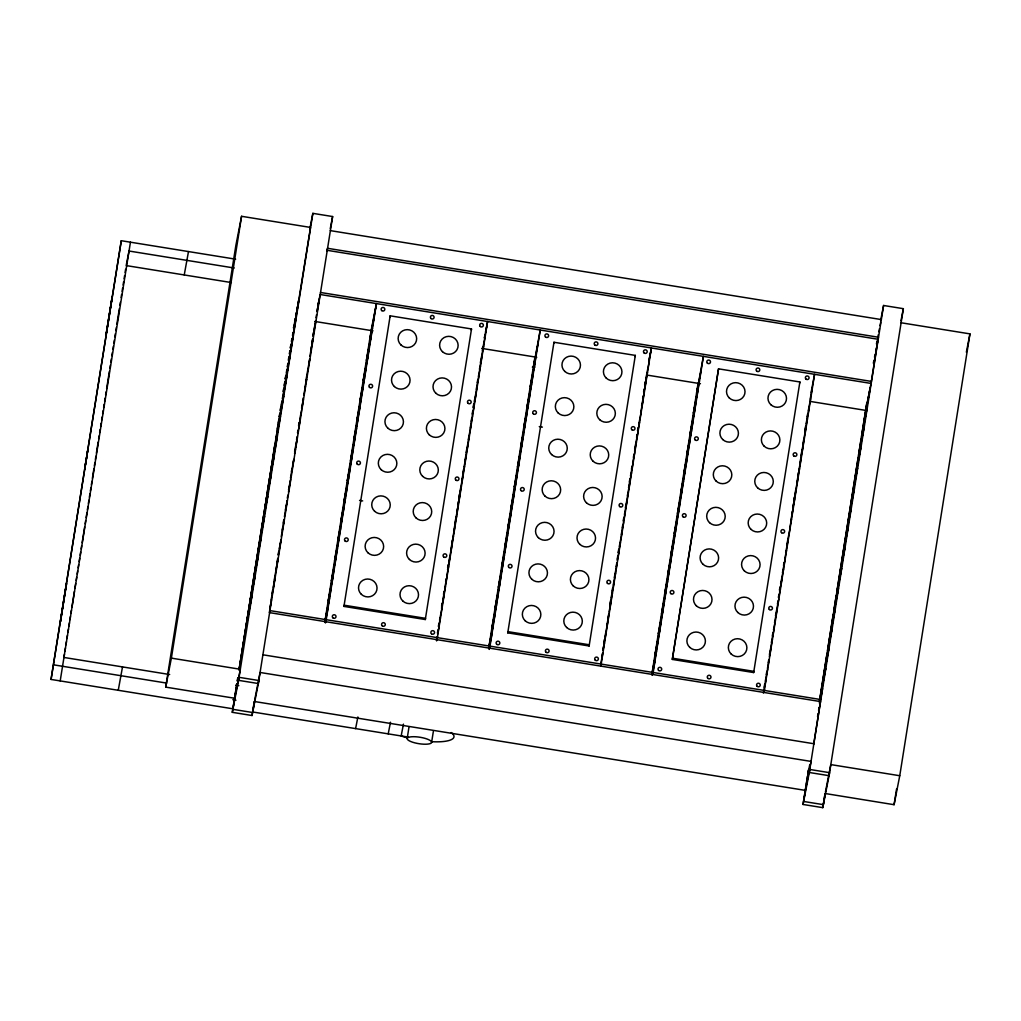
<?xml version="1.0" encoding="UTF-8"?>
<svg xmlns="http://www.w3.org/2000/svg" width="1021" height="1021" viewBox="0 0 1021 1021"><rect width="100%" height="100%" fill="white"/><g stroke="black" fill="none" stroke-linecap="round" stroke-linejoin="round"><path stroke-width="1.5" d="M60.481 621.61L64.591 595.332M86.338 459.603L87.678 450.746M111.302 302.42L112.131 296.817L106.031 334.824L111.2 303.046M232.992 708.816L51.05 679.437L121.282 240.714L235.647 259.181M51.05 679.437L121.282 240.714M63.953 657.345L64.451 654.206M64.948 651.066L65.446 647.927M65.944 644.787L66.442 641.635M66.939 638.495L67.45 635.356M67.948 632.216L68.445 629.076M68.943 625.924L69.441 622.784M69.939 619.645L70.436 616.505M70.934 613.366L71.432 610.213M71.942 607.074L74.431 591.363M74.929 588.224L75.682 583.514M76.179 580.375L76.677 577.222M77.175 574.083L77.673 570.943M78.17 567.804L78.668 564.664M79.179 561.512L79.676 558.372M80.174 555.233L80.672 552.093M81.17 548.953L81.667 545.801M82.165 542.662L84.666 526.951M85.164 523.811L85.662 520.672M86.16 517.532L86.913 512.81M87.41 509.67L87.908 506.531M88.406 503.391L88.904 500.252M89.401 497.099L89.899 493.96M90.41 490.82L90.907 487.681M91.405 484.541L91.903 481.401M92.401 478.249L93.894 468.83M94.391 465.691L94.902 462.539M95.4 459.399L95.897 456.259M96.395 453.12L98.144 442.119M98.641 438.979L99.139 435.839M99.637 432.687L100.135 429.547M100.632 426.408L101.13 423.268M101.641 420.129L102.138 416.989M102.636 413.837L103.134 410.697M103.632 407.558L104.129 404.418M104.627 401.279L105.125 398.126M105.622 394.987L106.133 391.847M106.631 388.707L109.375 371.427M109.872 368.287L110.37 365.135M110.868 361.996L111.366 358.856M111.863 355.716L112.361 352.577M112.872 349.424L113.369 346.285M113.867 343.145L114.365 340.006M114.863 336.866L115.36 333.714M115.858 330.574L116.356 327.435M116.853 324.295L119.355 308.584M119.853 305.445L120.35 302.293M121.103 297.583L121.601 294.444M122.099 291.304L122.597 288.164M123.094 285.012L123.592 281.873M124.103 278.733L124.6 275.593M125.098 272.454L125.596 269.302M130.446 242.194L60.201 680.918M122.507 666.904L118.257 690.285M188.489 251.562L184.239 274.943M165.696 687.12L171.375 658.137L240.331 669.278L234.639 698.249L165.696 687.12L235.889 245.27L241.569 216.299L310.512 227.428L239.131 669.087M171.375 658.137L241.569 216.299M232.29 712.326L239.156 677.344L258.913 680.535L252.047 715.517L232.29 712.326L236.795 684.019M237.293 680.867L237.791 677.727M239.042 669.853L262.525 522.012M263.022 518.859L263.52 515.72M264.031 512.568L264.528 509.428M265.026 506.276L265.524 503.136M266.022 499.984L266.519 496.844M267.03 493.692L269.518 477.968M270.016 474.816L270.527 471.676M271.024 468.524L271.522 465.385M272.02 462.232L274.764 444.939M277.265 429.203L277.763 426.063M278.274 422.911L278.771 419.771M279.269 416.619L279.767 413.479M280.264 410.327L280.762 407.188M283.264 391.451L283.761 388.312M284.259 385.159L284.77 382.02M285.267 378.868L285.765 375.728M236.885 684.096L232.877 709.327L252.646 712.518L254.395 701.504L805.365 790.382L811.044 761.411L260.087 672.469L254.701 699.908M237.383 681.007L237.893 677.804M239.131 670.006L266.609 496.972M267.106 493.832L270.616 471.817M271.114 468.677L271.612 465.525M272.109 462.947L276.602 434.065M277.099 430.939L278.861 419.912M279.358 416.785L279.856 413.62M280.354 410.493L280.852 407.328M281.234 405.567L281.86 401.036M283.353 391.63L283.851 388.452M284.412 385.517L284.859 382.16M285.344 379.046L285.854 375.868M286.352 372.754L286.85 369.576M287.386 366.858L287.858 363.285M288.343 360.183L288.854 356.993M289.351 353.891L289.849 350.701M290.347 347.561L291.011 344.026M291.444 341.256L291.891 338.487M293.971 325.367L293.525 328.137L295.311 319.062M294.635 321.207L295.069 318.437M275.9 444.429L277.227 436.107L272.773 458.786M282.051 405.707L283.596 396.008L282.996 399.032M285.676 382.888L283.761 393.213M286.122 380.118L286.786 375.958L282.332 398.637M289.083 361.447L289.747 357.299L289.071 360.439M292.274 341.397L292.708 338.627M295.235 322.738L295.899 318.578M298.196 304.079L298.643 301.31M312.86 213.351L238.569 680.356L258.326 683.534L332.629 216.541L312.86 213.351L309.886 228.551M252.047 715.517L254.306 701.363M271.509 599.697L269.365 612.421M273.143 589.347L274.687 579.647L273.207 587.203M284.029 520.876L281.222 536.752M287.207 500.826L284.412 516.703M290.615 479.398L288.484 492.122M295.669 447.606L296.983 439.298L294.61 451.397M298.63 428.948L300.174 419.248L298.694 426.804M301.82 408.898L303.352 399.198L301.578 408.272M305.445 386.078L303.811 394.897M305.879 383.309L306.542 379.148L304.756 388.222M315.655 321.768L313.077 336.266M327.077 250.298L878.034 339.253L871.015 383.424L320.058 294.482L317.148 311.673M324.844 621.917L371.134 330.536L376.43 303.582L325.878 621.725M343.949 606.41L390.162 315.821L471.511 328.953L425.298 619.543L343.949 606.41L344.192 605.211L425.54 618.343L425.298 619.543M407.175 738.489L408.923 727.488M437.052 639.669L487.591 321.526L485.537 332.004M431.602 742.433A12.367 3.267 9 0 0 413.824 736.703A12.367 3.267 9 0 0 412.739 742.254A12.367 3.267 9 0 0 431.602 742.433L433.351 731.432M488.663 648.361L534.94 356.98M489.697 648.169L540.237 330.025L533.485 366.807L537.927 344.128M507.756 632.854L553.969 342.265L635.317 355.397L589.117 645.987L507.756 632.854L507.999 631.654L589.347 644.787L589.117 645.987M600.859 666.113L651.398 347.97L648.756 361.447L650.632 352.373M651.819 674.702L698.109 383.322M652.853 674.511L703.392 356.367L696.641 393.149L701.095 370.47M672.316 659.426L718.529 368.836L799.877 381.969L753.664 672.558L672.316 659.426L718.529 368.836M764.014 692.455L814.567 374.311L811.121 392.319M803.017 804.459L809.883 769.489L829.639 772.68L822.773 807.649L803.017 804.459L805.76 787.165M806.258 784.013L807.509 776.151M808.007 773.012L808.517 769.86M819.506 700.648L826.997 653.466M827.508 650.326L833.251 614.144M833.749 611.005L836.25 595.269M836.748 592.129L857.985 458.429M858.482 455.277L860.984 439.553M861.482 436.414L866.727 403.372M808.67 769.579L803.604 801.459L823.36 804.65L825.108 793.649M819.353 702.371L866.816 403.525M813.699 744.232L820.476 701.58L269.518 612.626M883.586 305.483L809.283 772.489L829.052 775.679L903.355 308.674L883.586 305.483L880.613 320.683M822.773 807.649L825.032 793.496L894.077 804.701L899.756 775.73L969.95 333.88L901.007 322.751M894.077 804.701L896.566 788.978M86.006 460.548L84.666 469.405L87.666 450.759M64.693 594.669L66.582 583.553L60.507 621.559M295.669 315.412L296.256 312.388M296.856 309.363L297.443 306.338M298.043 303.314L298.63 300.302M295.899 316.051L296.498 313.026M297.085 310.001L297.685 306.976M292.478 335.462L293.078 332.438M293.665 329.413L295.745 318.833M290.347 348.187L290.934 345.162M291.534 342.137L292.121 339.112M292.721 336.088L293.308 333.076M294.201 328.532L294.788 325.508M289.594 354.006L290.181 350.982M290.781 347.957L291.368 344.932M291.968 341.907L292.555 338.883M287.463 366.73L288.05 363.706M288.637 360.681L291.61 345.557M285.51 378.587L288.484 363.463M284.272 386.78L288.42 365.607M281.388 405.311L281.975 402.287M282.575 399.262L283.162 396.237M279.141 418.687L282.409 402.057M277.61 428.386L281.758 407.226M276.257 437.218L280.405 416.058L274.419 448.436M271.229 468.486L275.683 445.807M269.595 478.836L274.036 456.157L268.051 488.536M266.404 498.886L270.859 476.207L264.86 508.586M263.227 518.936L267.668 496.257L261.682 528.636M260.036 538.986L264.49 516.307L258.492 548.685M256.845 559.036L261.299 536.357L255.314 568.735M253.667 579.086L258.109 556.407L252.123 588.785M250.477 599.136L254.931 576.457L248.945 608.835M247.299 619.185L251.74 596.506L245.755 628.885M330.242 228.691L332.629 216.541M326.873 251.332L327.473 248.282L878.43 337.236L877.23 343.337M318.003 304.96L318.59 301.974M316.906 311.048L317.505 308.023M318.093 304.998L319.279 298.949M315.961 317.722L316.548 314.698M312.834 335.628L313.421 332.604M314.021 329.579L315.795 320.517M311.89 342.303L312.477 339.278M310.831 349.629L311.431 346.604M312.018 343.579L312.911 339.049L309.886 356.316M308.84 363.629L309.72 359.098L305.815 380.897M302.624 400.947L303.224 397.922M298.553 425.527L299.14 422.503M299.74 419.478L301.514 410.416M297.507 432.853L298.094 429.828M296.549 439.528L297.149 436.503M297.736 433.478L298.336 430.466M294.559 453.528L295.439 448.998M291.432 471.447L292.019 468.422M292.619 465.397L293.806 459.348L290.475 478.122M288.535 489.978L290.321 480.904M287.297 498.171L287.884 495.147M285.357 510.028L287.131 500.954M283.225 522.752L283.812 519.727M282.166 530.078L282.766 527.053M283.353 524.028L284.246 519.498M278.095 554.658L278.682 551.634M279.282 548.622L281.056 539.547L278.337 555.296M277.15 561.346L277.738 558.321M276.091 568.671L276.691 565.647M277.278 562.622L277.878 559.597L274.253 579.877M272.02 593.252L272.62 590.227M271.076 599.927L272.849 590.853M270.016 607.253L270.616 604.228M375.664 307.985L369.666 340.363L374.12 317.684M372.474 328.035L366.488 360.413L370.929 337.734M369.283 348.084L363.297 380.463L367.751 357.784M366.105 368.134L360.119 400.513L364.561 377.834M362.914 388.184L356.929 420.563L361.383 397.884M359.737 408.234L353.738 440.613L358.192 417.934M356.546 428.284L350.56 460.662L355.002 437.983M353.368 448.334L347.37 480.712L351.824 458.033M350.177 468.384L344.192 500.762L348.633 478.083M347 488.434L341.001 520.812L345.455 498.133M343.809 508.484L337.823 540.862L342.265 518.183M340.618 528.533L334.633 560.912L339.087 538.233M337.44 548.571L331.442 580.949L335.896 558.283M334.25 568.62L328.264 600.999L332.718 578.333M331.072 588.67L325.074 621.049L329.528 598.383M325.214 622.338L327.881 608.72M325.457 622.963L326.337 618.432M389.92 317.021L390.162 315.821M355.602 728.598L357.886 716.972M388.21 733.869L390.494 722.23M471.268 330.153L471.511 328.953M403.461 724.144L401.151 735.962A33.604 8.857 9 0 0 407.392 737.851M484.362 338.002L484.949 335.003M484.452 338.028L486.826 325.929M482.32 350.752L485.281 335.628M480.38 362.608L483.635 345.979M479.423 369.283L482.103 355.678M477.19 382.658L477.79 379.633M478.377 376.609L480.457 366.029M476.245 389.333L478.913 375.728M473.119 407.239L473.706 404.214M474.306 401.202L477.266 386.078M472.174 413.926L472.761 410.901M473.348 407.877L475.722 395.778M471.115 421.239L471.715 418.227M472.302 415.202L474.089 406.128M470.171 427.927L472.544 415.828M468.231 439.783L470.898 426.178M466.099 452.507L469.354 435.878M465.04 459.833L467.707 446.228M462.909 472.557L463.508 469.532M464.096 466.508L466.176 455.928M461.862 479.883L464.529 466.278M458.837 497.138L459.424 494.113M460.024 491.101L462.985 475.977M457.778 504.463L458.378 501.439M458.965 498.414L461.339 486.328M456.834 511.151L457.434 508.126M458.021 505.101L459.807 496.027M454.894 523.007L458.161 506.378M453.949 529.682L456.617 516.077M451.716 543.057L452.303 540.032M452.903 537.008L454.677 527.934M450.759 549.732L453.426 536.127M447.632 567.638L448.232 564.613M448.819 561.588L451.793 546.477M447.581 569.782L450.248 556.177M445.641 581.638L446.228 578.613M446.828 575.589L448.602 566.527M443.497 594.362L444.097 591.338M444.684 588.313L447.058 576.227M441.557 606.232L442.157 603.207M442.744 600.182L445.424 586.577M441.506 608.363L443.88 596.277M438.379 626.281L438.966 623.257M439.566 620.232L442.233 606.627M437.435 632.956L438.022 629.931M438.609 626.907L440.396 617.833M436.375 640.282L436.975 637.257M437.562 634.232L439.043 626.677M436.618 640.907L437.511 636.377M536.28 354.478L530.295 386.857L534.749 364.178M533.102 374.528L527.104 406.907L531.558 384.228M529.912 394.578L523.926 426.957L528.38 404.278M526.734 414.628L520.736 447.007L525.19 424.328M523.543 434.678L517.558 467.056L521.999 444.377M520.365 454.728L514.367 487.106L518.821 464.427M517.175 474.778L511.189 507.156L515.631 484.477M513.984 494.828L507.999 527.206L512.453 504.527M510.806 514.878L504.821 547.256L509.262 524.577M507.616 534.927L501.63 567.306L506.084 544.627M504.438 554.977L498.439 587.356L502.894 564.677M501.247 575.027L495.262 607.406L499.703 584.727M498.069 595.077L492.071 627.456L496.525 604.777M494.879 615.127L488.893 647.505L493.334 624.826M489.021 648.782L491.701 635.177M489.263 649.407L490.157 644.876M553.739 343.464L553.969 342.265M635.088 356.597L635.317 355.397M644.647 384.751L645.234 381.726M645.834 378.702L649.088 362.072M643.587 392.077L644.187 389.052M644.774 386.027L647.454 372.423M642.643 398.752L643.243 395.727M643.83 392.715L645.91 382.122M641.596 406.077L644.264 392.472M640.652 412.752L642.72 402.172M637.525 430.671L638.112 427.646M638.712 424.621L641.073 412.522M636.568 437.345L637.168 434.321M637.755 431.296L639.542 422.222M634.628 449.202L637.895 432.572M633.39 457.395L633.977 454.371M634.577 451.346L636.351 442.272M631.45 469.252L632.037 466.227M632.637 463.202L634.705 452.622M629.306 481.976L629.906 478.951M630.493 475.926L633.173 462.322M628.553 487.796L631.527 472.672M627.315 495.976L629.983 482.371M625.375 507.845L628.336 492.722M623.244 520.57L623.831 517.545M624.431 514.52L626.792 502.421M622.185 527.895L622.784 524.871M623.372 521.846L625.158 512.772M621.24 534.57L623.614 522.471M618.113 552.476L618.7 549.451M619.3 546.426L621.968 532.822M617.169 559.151L617.756 556.126M618.356 553.101L620.423 542.521M616.11 566.476L616.71 563.452M617.297 560.427L618.79 552.872M614.272 577.695L617.246 562.571M612.038 591.057L612.638 588.032M613.225 585.02L615.599 572.921M609.907 603.781L610.494 600.769M611.094 597.744L614.055 582.621M610.035 605.07L612.409 592.971M607.903 617.794L608.503 614.77M609.09 611.745L610.877 602.671M606.857 625.107L609.231 613.021M603.832 642.375L604.419 639.35M605.019 636.325L607.686 622.721M602.786 649.701L603.373 646.676M603.973 643.651L606.04 633.071M601.828 656.375L602.428 653.351M603.015 650.326L604.509 642.771M600.782 663.701L602.862 653.121M600.718 665.845L601.318 662.82M699.449 380.82L693.45 413.199L697.905 390.52M696.258 400.87L690.273 433.249L694.714 410.57M693.08 420.92L687.082 453.298L691.536 430.62M689.89 440.97L683.904 473.348L688.345 450.669M686.712 461.02L680.713 493.398L685.168 470.719M683.521 481.07L677.536 513.448L681.977 490.769M680.331 501.12L674.345 533.498L678.799 510.819M677.153 521.169L671.154 553.548L675.608 530.869M673.962 541.219L667.976 573.598L672.431 550.919M670.784 561.269L664.786 593.648L669.24 570.969M667.594 581.319L661.608 613.698L666.049 591.019M664.416 601.369L658.417 633.747L662.871 611.069M661.225 621.419L655.24 653.797L659.681 631.118M658.035 641.469L652.049 673.847L656.503 651.168M652.189 675.123L654.857 661.519M652.725 674.243L653.312 671.218M799.634 383.169L799.877 381.969M753.664 672.558L753.906 671.359L672.558 658.226M810.176 398.994L812.257 388.414M807.049 416.913L807.649 413.888M808.236 410.863L810.61 398.764M804.918 429.637L805.505 426.612M806.105 423.587L809.066 408.464M805.058 430.913L807.42 418.814M802.914 443.637L805.888 428.514M800.975 455.494L804.242 438.864M800.03 462.168L802.697 448.564M797.797 475.544L798.384 472.519M798.984 469.494L801.051 458.914M796.839 482.218L799.52 468.613M793.713 500.124L794.312 497.099M794.9 494.087L797.873 478.964M792.768 506.812L793.368 503.787M793.955 500.762L796.329 488.663M791.722 514.137L792.309 511.113M792.909 508.088L794.683 499.014M790.765 520.812L793.138 508.713M789.718 528.138L791.505 519.064M786.693 545.393L789.96 528.763M785.647 552.718L788.314 539.114M783.515 565.443L784.102 562.418M784.702 559.393L786.476 550.332M782.456 572.768L785.123 559.163M779.431 590.023L780.031 587.011M780.618 583.986L783.592 568.863M778.385 597.349L778.985 594.324M779.572 591.312L781.946 579.213M777.44 604.036L778.028 601.012M778.627 597.987L780.401 588.913M775.501 615.893L778.755 599.263M774.543 622.568L777.223 608.963M772.31 635.943L772.91 632.918M773.497 629.893L775.284 620.819M771.365 642.617L774.033 629.013M769.426 654.474L772.387 639.363M768.175 662.667L768.775 659.643M769.362 656.618L770.842 649.062M766.235 674.524L766.835 671.499M767.422 668.474L769.209 659.413M764.104 687.248L764.691 684.223M765.291 681.211L767.664 669.112M763.351 693.068L766.018 679.463M763.887 692.187L764.474 689.162M876.452 343.962L877.052 340.912M877.652 337.862L878.251 334.811M878.851 331.761L879.451 328.711M880.038 325.661L880.638 322.61M873.338 363.208L873.925 360.222M874.512 357.222L875.099 354.223M875.686 351.237L876.337 347.906M871.015 383.424L865.731 410.391L810.636 401.495M865.808 410.506L870.249 387.827L864.264 420.205M862.617 430.556L867.071 407.877L861.086 440.255M859.44 450.606L863.881 427.927L857.895 460.305M856.249 470.655L860.703 447.977L854.705 480.355M853.071 490.705L857.512 468.026L851.527 500.405M849.88 510.755L854.335 488.076L848.336 520.455M846.69 530.805L851.144 508.126L845.158 540.505M843.512 550.855L847.953 528.176L841.968 560.555M840.321 570.905L844.775 548.226L838.79 580.604M837.143 590.955L841.585 568.276L835.599 600.654M833.953 611.005L838.407 588.326L832.409 620.704M830.775 631.055L835.216 608.376L829.231 640.754M827.584 651.104L832.038 628.426L826.04 660.804M824.406 671.154L828.848 648.475L822.862 680.854M821.216 691.204L825.67 668.525L819.672 700.904M819.518 703.686L822.479 688.575L819.748 704.324M818.561 710.374L819.161 707.349M817.54 716.551L818.127 713.551M818.714 710.565L819.301 707.566M819.889 704.567L820.476 701.58M808.173 772.718L809.666 765.086M900.969 320.824L903.355 308.674M825.427 792.054L830.813 764.601L899.756 775.73M966.364 352.181L969.95 333.88M330.281 230.618L881.238 319.56M234.243 268.013L129.042 251.026L126.183 265.575L231.384 282.562M320.454 292.465L871.411 381.42M314.762 321.436L373.01 330.842M481.695 348.391L536.727 357.273M646.918 375.064L700.444 383.705M539.279 426.599L542.406 427.11M359.545 500.405L362.672 500.915M269.914 610.609L820.871 699.564M262.895 654.793L813.852 743.735M64.463 657.537L169.665 674.524M235.685 685.18L238.825 685.678M53.909 664.888L166.691 683.1M232.826 699.717L235.966 700.227M253.425 712.109L408.464 737.136M451.244 732.542A33.604 8.857 9 0 1 432.33 741.731M532.349 367.139A72.58 19.144 9 0 1 534.978 367.113M670.797 593.584A1.851 1.787 11.1 0 0 673.86 592.716A1.851 1.787 11.1 0 0 671.499 590.572A1.851 1.787 11.1 0 0 670.797 593.584M682.998 516.766A1.851 1.787 11.1 0 0 686.061 515.899A1.851 1.787 11.1 0 0 683.713 513.754A1.851 1.787 11.1 0 0 682.998 516.766M695.199 439.962A1.851 1.787 11.1 0 0 698.262 439.081A1.851 1.787 11.1 0 0 695.914 436.937A1.851 1.787 11.1 0 0 695.199 439.962M707.4 363.144A1.851 1.787 11.1 0 0 710.463 362.264A1.851 1.787 11.1 0 0 708.115 360.119A1.851 1.787 11.1 0 0 707.4 363.144M756.676 371.095A1.851 1.787 11.1 0 0 759.752 370.215A1.851 1.787 11.1 0 0 757.391 368.083A1.851 1.787 11.1 0 0 756.676 371.095M769.349 609.499A1.851 1.787 11.1 0 0 772.412 608.618A1.851 1.787 11.1 0 0 770.064 606.487A1.851 1.787 11.1 0 0 769.349 609.499M781.55 532.681A1.851 1.787 11.1 0 0 784.613 531.801A1.851 1.787 11.1 0 0 782.265 529.669A1.851 1.787 11.1 0 0 781.55 532.681M793.751 455.864A1.851 1.787 11.1 0 0 796.827 454.996A1.851 1.787 11.1 0 0 794.466 452.852A1.851 1.787 11.1 0 0 793.751 455.864M805.952 379.046A1.851 1.787 11.1 0 0 809.028 378.178A1.851 1.787 11.1 0 0 806.667 376.034A1.851 1.787 11.1 0 0 805.952 379.046M707.872 678.365A1.851 1.787 11.1 0 0 710.935 677.485A1.851 1.787 11.1 0 0 708.574 675.34A1.851 1.787 11.1 0 0 707.872 678.365M757.148 686.316A1.851 1.787 11.1 0 0 760.211 685.436A1.851 1.787 11.1 0 0 757.863 683.304A1.851 1.787 11.1 0 0 757.148 686.316M658.596 670.401A1.851 1.787 11.1 0 0 661.659 669.534A1.851 1.787 11.1 0 0 659.298 667.389A1.851 1.787 11.1 0 0 658.596 670.401M496.717 644.277A1.851 1.787 11.1 0 0 499.78 643.396A1.851 1.787 11.1 0 0 497.418 641.252A1.851 1.787 11.1 0 0 496.717 644.277M595.269 660.179A1.851 1.787 11.1 0 0 598.332 659.311A1.851 1.787 11.1 0 0 595.983 657.167A1.851 1.787 11.1 0 0 595.269 660.179M545.993 652.228A1.851 1.787 11.1 0 0 549.056 651.347A1.851 1.787 11.1 0 0 546.694 649.216A1.851 1.787 11.1 0 0 545.993 652.228M644.072 352.921A1.851 1.787 11.1 0 0 647.148 352.041A1.851 1.787 11.1 0 0 644.787 349.897A1.851 1.787 11.1 0 0 644.072 352.921M631.871 429.726A1.851 1.787 11.1 0 0 634.934 428.858A1.851 1.787 11.1 0 0 632.586 426.714A1.851 1.787 11.1 0 0 631.871 429.726M619.67 506.544A1.851 1.787 11.1 0 0 622.733 505.676A1.851 1.787 11.1 0 0 620.385 503.532A1.851 1.787 11.1 0 0 619.67 506.544M607.469 583.361A1.851 1.787 11.1 0 0 610.532 582.493A1.851 1.787 11.1 0 0 608.184 580.349A1.851 1.787 11.1 0 0 607.469 583.361M594.796 344.958A1.851 1.787 11.1 0 0 597.872 344.077A1.851 1.787 11.1 0 0 595.511 341.946A1.851 1.787 11.1 0 0 594.796 344.958M545.52 337.007A1.851 1.787 11.1 0 0 548.583 336.126A1.851 1.787 11.1 0 0 546.235 333.982A1.851 1.787 11.1 0 0 545.52 337.007M533.319 413.824A1.851 1.787 11.1 0 0 536.382 412.943A1.851 1.787 11.1 0 0 534.034 410.799A1.851 1.787 11.1 0 0 533.319 413.824M521.118 490.642A1.851 1.787 11.1 0 0 524.181 489.761A1.851 1.787 11.1 0 0 521.833 487.617A1.851 1.787 11.1 0 0 521.118 490.642M508.917 567.459A1.851 1.787 11.1 0 0 511.98 566.578A1.851 1.787 11.1 0 0 509.619 564.434A1.851 1.787 11.1 0 0 508.917 567.459M332.897 617.82A1.851 1.787 11.1 0 0 335.96 616.952A1.851 1.787 11.1 0 0 333.612 614.808A1.851 1.787 11.1 0 0 332.897 617.82M431.449 633.735A1.851 1.787 11.1 0 0 434.525 632.854A1.851 1.787 11.1 0 0 432.164 630.723A1.851 1.787 11.1 0 0 431.449 633.735M382.173 625.784A1.851 1.787 11.1 0 0 385.236 624.903A1.851 1.787 11.1 0 0 382.888 622.759A1.851 1.787 11.1 0 0 382.173 625.784M480.266 326.465A1.851 1.787 11.1 0 0 483.329 325.597A1.851 1.787 11.1 0 0 480.98 323.453A1.851 1.787 11.1 0 0 480.266 326.465M468.065 403.282A1.851 1.787 11.1 0 0 471.128 402.414A1.851 1.787 11.1 0 0 468.779 400.27A1.851 1.787 11.1 0 0 468.065 403.282M455.864 480.1A1.851 1.787 11.1 0 0 458.927 479.232A1.851 1.787 11.1 0 0 456.578 477.088A1.851 1.787 11.1 0 0 455.864 480.1M443.663 556.917A1.851 1.787 11.1 0 0 446.726 556.049A1.851 1.787 11.1 0 0 444.365 553.905A1.851 1.787 11.1 0 0 443.663 556.917M430.99 318.514A1.851 1.787 11.1 0 0 434.053 317.633A1.851 1.787 11.1 0 0 431.704 315.502A1.851 1.787 11.1 0 0 430.99 318.514M381.714 310.563A1.851 1.787 11.1 0 0 384.777 309.682A1.851 1.787 11.1 0 0 382.428 307.538A1.851 1.787 11.1 0 0 381.714 310.563M369.513 387.38A1.851 1.787 11.1 0 0 372.576 386.5A1.851 1.787 11.1 0 0 370.215 384.355A1.851 1.787 11.1 0 0 369.513 387.38M357.312 464.198A1.851 1.787 11.1 0 0 360.375 463.317A1.851 1.787 11.1 0 0 358.014 461.173A1.851 1.787 11.1 0 0 357.312 464.198M345.098 541.015A1.851 1.787 11.1 0 0 348.174 540.135A1.851 1.787 11.1 0 0 345.813 537.99A1.851 1.787 11.1 0 0 345.098 541.015M737.8 612.485A9.278 8.947 11.1 0 0 753.217 608.376A9.278 8.947 11.1 0 0 741.654 597.476A9.278 8.947 11.1 0 0 737.8 612.485M744.411 570.93A9.278 8.947 11.1 0 0 759.815 566.821A9.278 8.947 11.1 0 0 748.253 555.909A9.278 8.947 11.1 0 0 744.411 570.93M731.202 654.053A9.278 8.947 11.1 0 0 746.619 649.943A9.278 8.947 11.1 0 0 735.043 639.031A9.278 8.947 11.1 0 0 731.202 654.053M751.009 529.363A9.278 8.947 11.1 0 0 766.426 525.253A9.278 8.947 11.1 0 0 754.851 514.354A9.278 8.947 11.1 0 0 751.009 529.363M757.608 487.808A9.278 8.947 11.1 0 0 773.025 483.699A9.278 8.947 11.1 0 0 761.462 472.787A9.278 8.947 11.1 0 0 757.608 487.808M764.218 446.241A9.278 8.947 11.1 0 0 779.623 442.131A9.278 8.947 11.1 0 0 768.06 431.232A9.278 8.947 11.1 0 0 764.218 446.241M770.817 404.686A9.278 8.947 11.1 0 0 786.234 400.577A9.278 8.947 11.1 0 0 774.658 389.665A9.278 8.947 11.1 0 0 770.817 404.686M729.339 397.986A9.278 8.947 11.1 0 0 744.756 393.876A9.278 8.947 11.1 0 0 733.193 382.977A9.278 8.947 11.1 0 0 729.339 397.986M722.74 439.541A9.278 8.947 11.1 0 0 738.157 435.444A9.278 8.947 11.1 0 0 726.582 424.532A9.278 8.947 11.1 0 0 722.74 439.541M716.142 481.108A9.278 8.947 11.1 0 0 731.547 476.998A9.278 8.947 11.1 0 0 719.984 466.099A9.278 8.947 11.1 0 0 716.142 481.108M709.531 522.663A9.278 8.947 11.1 0 0 724.948 518.566A9.278 8.947 11.1 0 0 713.385 507.654A9.278 8.947 11.1 0 0 709.531 522.663M702.933 564.23A9.278 8.947 11.1 0 0 718.35 560.121A9.278 8.947 11.1 0 0 706.774 549.221A9.278 8.947 11.1 0 0 702.933 564.23M696.335 605.785A9.278 8.947 11.1 0 0 711.739 601.688A9.278 8.947 11.1 0 0 700.176 590.776A9.278 8.947 11.1 0 0 696.335 605.785M689.724 647.352A9.278 8.947 11.1 0 0 705.141 643.243A9.278 8.947 11.1 0 0 693.578 632.344A9.278 8.947 11.1 0 0 689.724 647.352M573.253 585.926A9.278 8.947 11.1 0 0 588.658 581.817A9.278 8.947 11.1 0 0 577.095 570.905A9.278 8.947 11.1 0 0 573.253 585.926M579.851 544.359A9.278 8.947 11.1 0 0 595.269 540.249A9.278 8.947 11.1 0 0 583.693 529.35A9.278 8.947 11.1 0 0 579.851 544.359M566.642 627.481A9.278 8.947 11.1 0 0 582.059 623.372A9.278 8.947 11.1 0 0 570.497 612.472A9.278 8.947 11.1 0 0 566.642 627.481M586.45 502.791A9.278 8.947 11.1 0 0 601.867 498.695A9.278 8.947 11.1 0 0 590.304 487.783A9.278 8.947 11.1 0 0 586.45 502.791M593.061 461.237A9.278 8.947 11.1 0 0 608.465 457.127A9.278 8.947 11.1 0 0 596.902 446.228A9.278 8.947 11.1 0 0 593.061 461.237M599.659 419.669A9.278 8.947 11.1 0 0 615.076 415.573A9.278 8.947 11.1 0 0 603.5 404.661A9.278 8.947 11.1 0 0 599.659 419.669M606.257 378.115A9.278 8.947 11.1 0 0 621.674 374.005A9.278 8.947 11.1 0 0 610.111 363.106A9.278 8.947 11.1 0 0 606.257 378.115M564.792 371.414A9.278 8.947 11.1 0 0 580.196 367.318A9.278 8.947 11.1 0 0 568.633 356.406A9.278 8.947 11.1 0 0 564.792 371.414M558.181 412.982A9.278 8.947 11.1 0 0 573.598 408.872A9.278 8.947 11.1 0 0 562.035 397.973A9.278 8.947 11.1 0 0 558.181 412.982M551.582 454.536A9.278 8.947 11.1 0 0 567 450.44A9.278 8.947 11.1 0 0 555.424 439.528A9.278 8.947 11.1 0 0 551.582 454.536M544.984 496.104A9.278 8.947 11.1 0 0 560.389 491.994A9.278 8.947 11.1 0 0 548.826 481.095A9.278 8.947 11.1 0 0 544.984 496.104M538.373 537.659A9.278 8.947 11.1 0 0 553.79 533.562A9.278 8.947 11.1 0 0 542.228 522.65A9.278 8.947 11.1 0 0 538.373 537.659M531.775 579.226A9.278 8.947 11.1 0 0 547.192 575.117A9.278 8.947 11.1 0 0 535.617 564.217A9.278 8.947 11.1 0 0 531.775 579.226M525.177 620.781A9.278 8.947 11.1 0 0 540.581 616.684A9.278 8.947 11.1 0 0 529.018 605.772A9.278 8.947 11.1 0 0 525.177 620.781M409.434 559.47A9.278 8.947 11.1 0 0 424.851 555.373A9.278 8.947 11.1 0 0 413.288 544.461A9.278 8.947 11.1 0 0 409.434 559.47M416.045 517.915A9.278 8.947 11.1 0 0 431.449 513.805A9.278 8.947 11.1 0 0 419.886 502.906A9.278 8.947 11.1 0 0 416.045 517.915M402.836 601.037A9.278 8.947 11.1 0 0 418.253 596.928A9.278 8.947 11.1 0 0 406.677 586.028A9.278 8.947 11.1 0 0 402.836 601.037M422.643 476.348A9.278 8.947 11.1 0 0 438.06 472.251A9.278 8.947 11.1 0 0 426.484 461.339A9.278 8.947 11.1 0 0 422.643 476.348M429.241 434.793A9.278 8.947 11.1 0 0 444.658 430.683A9.278 8.947 11.1 0 0 433.095 419.784A9.278 8.947 11.1 0 0 429.241 434.793M435.852 393.225A9.278 8.947 11.1 0 0 451.256 389.116A9.278 8.947 11.1 0 0 439.694 378.217A9.278 8.947 11.1 0 0 435.852 393.225M442.45 351.671A9.278 8.947 11.1 0 0 457.867 347.561A9.278 8.947 11.1 0 0 446.292 336.662A9.278 8.947 11.1 0 0 442.45 351.671M400.972 344.97A9.278 8.947 11.1 0 0 416.389 340.861A9.278 8.947 11.1 0 0 404.827 329.962A9.278 8.947 11.1 0 0 400.972 344.97M394.374 386.538A9.278 8.947 11.1 0 0 409.791 382.428A9.278 8.947 11.1 0 0 398.216 371.516A9.278 8.947 11.1 0 0 394.374 386.538M387.776 428.093A9.278 8.947 11.1 0 0 403.18 423.983A9.278 8.947 11.1 0 0 391.617 413.084A9.278 8.947 11.1 0 0 387.776 428.093M381.165 469.66A9.278 8.947 11.1 0 0 396.582 465.55A9.278 8.947 11.1 0 0 385.019 454.639A9.278 8.947 11.1 0 0 381.165 469.66M374.567 511.215A9.278 8.947 11.1 0 0 389.984 507.105A9.278 8.947 11.1 0 0 378.408 496.206A9.278 8.947 11.1 0 0 374.567 511.215M367.968 552.782A9.278 8.947 11.1 0 0 383.373 548.673A9.278 8.947 11.1 0 0 371.81 537.761A9.278 8.947 11.1 0 0 367.968 552.782M361.357 594.337A9.278 8.947 11.1 0 0 376.775 590.227A9.278 8.947 11.1 0 0 365.212 579.328A9.278 8.947 11.1 0 0 361.357 594.337"/></g></svg>
